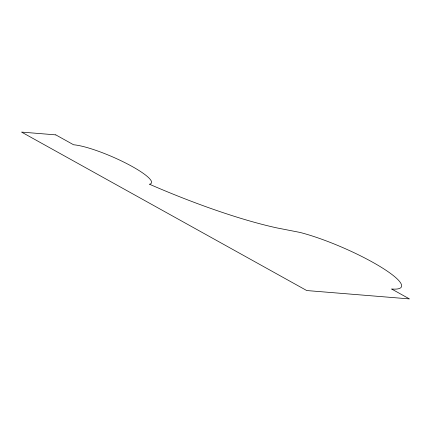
<?xml version="1.0" encoding="UTF-8"?>
<svg xmlns="http://www.w3.org/2000/svg" width="431" height="431" viewBox="0 0 431 431"><rect width="100%" height="100%" fill="white"/><g stroke="black" fill="none" stroke-linecap="round" stroke-linejoin="round"><path stroke-width="0.65" d="M55.788 134.876L21.55 132.091L306.737 290.548L409.45 298.909L391.628 289.007A69.019 12.58 23.5 0 0 381.311 267.295A69.019 12.58 23.5 0 0 299.949 232.417L276.944 227.918A182.335 33.23 23.5 0 1 149.482 184.231A46.015 8.383 23.5 0 0 127.409 163.936A46.015 8.383 23.5 0 0 73.609 144.778L55.788 134.876"/></g></svg>
